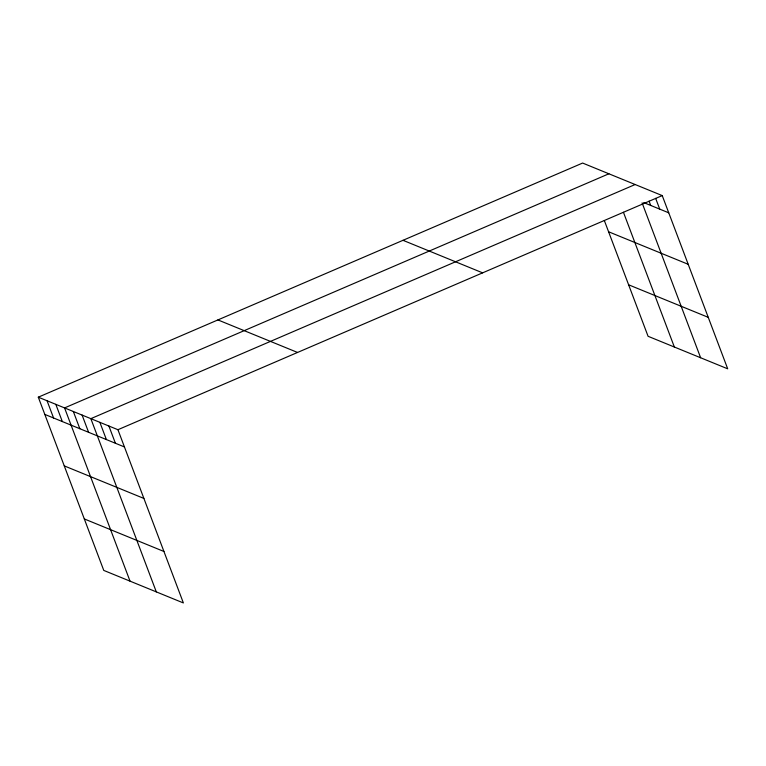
<?xml version="1.0" encoding="UTF-8"?>
<svg xmlns="http://www.w3.org/2000/svg" width="766" height="766" viewBox="0 0 766 766"><rect width="100%" height="100%" fill="white"/><g stroke="black" fill="none" stroke-linecap="round" stroke-linejoin="round"><path stroke-width="1.15" d="M38.3 397.181L117.926 429.716L183.38 602.947L103.764 570.411L38.3 397.181L582.62 163.053L662.236 195.589L727.7 368.819L648.074 336.284L604.355 220.57M608.893 173.786L64.574 407.914L130.038 581.155M635.167 184.52L90.848 418.657L156.312 591.888M117.926 429.716L662.236 195.589M643.689 202.569L668.747 212.814M608.577 231.763L688.203 264.299M628.627 284.799L708.244 317.335M402.993 240.313L482.618 272.849M217.927 319.92L297.543 352.456M44.811 414.406L124.437 446.942M64.267 465.891L143.884 498.427M84.308 518.936L163.924 551.472M655.658 198.356L659.727 209.128M649.08 201.132L650.707 205.441M642.1 202.875L700.631 357.76M623.438 212.278L674.358 347.017M108.896 426.03L115.407 443.255M99.877 422.344L106.388 439.569M82.096 415.076L88.607 432.302M73.335 411.495L79.846 428.73M55.813 404.343L62.324 421.568M47.061 400.762L53.572 417.987"/></g></svg>
